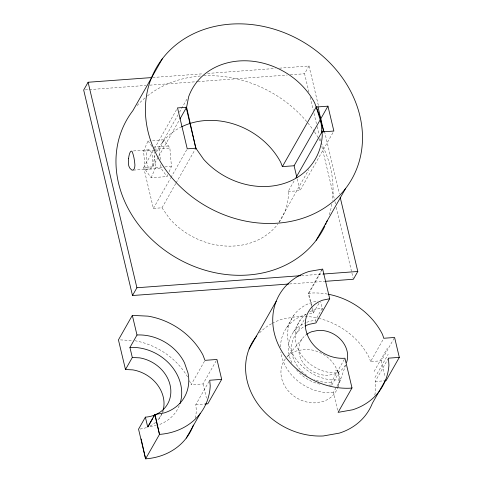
<?xml version="1.0" encoding="UTF-8"?>
<svg xmlns="http://www.w3.org/2000/svg" width="483" height="483" viewBox="0 0 483 483"><rect width="100%" height="100%" fill="white"/><g stroke="black" fill="none" stroke-linecap="round" stroke-linejoin="round"><path stroke-width="0.36" stroke-dasharray="2.42 1.81" d="M175.74 183.564L161.974 207.793L153.395 208.427L143.674 167.51L152.743 166.846L154.85 156.172M337.973 386.955L345.568 365.293M167.909 174.55L167.021 176.579L151.131 177.75L145.154 169.473L143.59 151.07L148.009 140.933L149.452 140.825M160.29 159.468L159.481 149.899L163.9 139.762L150.171 140.776M151.131 177.75L155.55 167.613L154.24 152.151M169.086 171.851L171.441 166.448L169.877 148.04L163.9 139.762M329.05 385.12A36.551 30.997 29.6 0 0 331.827 384.981L331.199 382.433L344.947 358.229M143.674 167.51L154.089 149.175M154.463 148.523L177.533 107.914M162.373 142.407L177.998 114.9M179.483 112.279L187.295 98.526M152.743 166.846L158.327 157.023M158.696 156.365L179.163 120.345M153.395 208.427L170.505 178.299M170.879 177.647L186.873 149.482M176.114 182.906L195.458 148.855M308.933 92.108L304.574 73.76L308.993 65.984L278.939 68.2M158.949 418.779L162.179 413.08M162.542 412.446L163.26 411.184M279.144 222.313A70.856 60.091 29.6 0 0 288.423 194.74L288.11 191.51L294.437 180.376M278.939 222.15L308.703 169.762M288.11 191.51L300.003 190.634L333.856 131.038M216.227 360.747L203.065 383.925L191.075 384.806L204.605 360.988M195.349 418.145A67.282 57.054 29.6 0 0 196.333 410.218L195.802 404.706L208.964 381.534M286.558 327.915L293.622 315.477M311.511 305.914L308.239 293.586L322.137 269.128M322.668 269.085L308.764 293.519L311.529 305.159M293.495 332.014L300.414 319.837M296.616 333.119L304.791 318.732M319.009 303.342L313.111 313.153A44.991 38.151 29.6 0 0 308.776 313.835M315.647 321.66L315.333 320.386L322.252 308.208L320.815 302.086M331.827 384.981L338.746 372.804L338.106 370.256L333.856 370.044M337.593 410.236L333.379 392.492L340.443 380.055L338.746 372.804A36.551 30.997 29.6 0 1 299.502 351.829A36.551 30.997 29.6 0 1 306.204 314.071M394.225 338.112L381.347 360.789L370.588 361.58L383.834 338.257M374.084 371.487L387.336 348.171M374.935 377.567L388.181 354.25M374.79 395.058A67.481 57.229 29.6 0 0 375.689 388.586L375.2 381.492L388.453 358.169M286.89 357.07L302.624 338.233M150.08 426.549L156.401 425.481M308.239 293.586L311.402 293.03A67.481 57.229 29.6 0 1 327.637 294.111M152.713 77.497L203.053 73.784M207.563 73.452L275.183 68.477M85.183 89.916L146.041 85.437M149.802 85.159L197.136 81.669M197.885 81.615L287.294 75.028M290.301 74.811L304.574 73.76M153.22 147.092L168.392 145.975M153.986 149.211L169.877 148.04M133.537 150.938L148.824 149.808M143.59 151.07L153.703 150.322M154.421 150.267L159.481 149.899M155.55 167.613L162.053 167.136M164.938 166.925L171.441 166.448M133.423 170.113L150.316 168.869M145.154 169.473L161.044 168.301L167.021 176.579M301.452 275.636L323.242 274.03M289.522 283.962L324.836 281.36M375.2 381.492L383.9 380.852M195.802 404.706L204.043 404.102M340.443 380.055L330.626 379.873A44.991 38.151 29.6 0 1 288.079 340.654A44.991 38.151 29.6 0 1 318.001 301M333.379 392.492L323.556 392.311A44.991 38.151 29.6 0 1 280.858 352.053M120.424 339.905L132.753 340.539M148.009 140.933L152.495 147.146M161.974 207.793L169.738 218.865A70.856 60.091 29.6 0 0 277.822 224.118M189.529 380.755L191.075 384.806M370.588 361.58L369.193 357.625A67.481 57.229 29.6 0 0 319.341 318.502M311.698 306.639L313.431 313.159L312.223 308.069M322.729 310.122L322.252 308.208A36.551 30.997 29.6 0 0 309.754 311.843M381.347 360.789L385.229 377.138M308.993 65.984L318.406 105.614M324.51 131.304L339.326 193.689M310.152 97.246L313.292 110.456M313.992 113.39L316.431 123.666M317.126 126.6L319.046 134.672M319.915 138.343L320.615 141.278M321.835 146.415L334.737 200.729M334.906 201.459L335.607 204.4M336.301 207.334L353.212 278.522M297.22 178.927L300.003 190.634M203.065 383.925L206.44 398.137M160.73 164.625L161.044 168.301M280.538 346.848A44.991 38.151 29.6 0 1 305.962 314.53M331.199 382.433A33.744 28.612 29.6 0 1 314.355 379.602M306.645 375.345A33.744 28.612 29.6 0 1 304.447 326.393M259.498 332.896A67.481 57.229 29.6 0 1 271.651 323.646M272.309 323.29A67.481 57.229 29.6 0 1 282.042 319.203L298.15 316.347A67.481 57.229 29.6 0 1 318.635 318.327M285.459 358.778A30.115 25.539 29.6 0 0 286.208 388.272A30.115 25.539 29.6 0 0 316.323 402.786L323.453 401.343A30.115 25.539 29.6 0 0 337.291 370.594A30.115 25.539 29.6 0 0 303.668 349.499L296.538 350.948A30.115 25.539 29.6 0 0 286.908 357.082M345.393 365.063A25.303 21.463 29.6 0 1 334.55 373.999L328.561 375.213A25.303 21.463 29.6 0 1 301.591 360.312A25.303 21.463 29.6 0 1 306.717 334.308M319.843 384.136A36.551 30.997 29.6 0 1 296.586 369.863M291.883 362.679A36.551 30.997 29.6 0 1 305.407 322.801M306.735 322.282A36.551 30.997 29.6 0 1 315.333 320.386M137.118 105.56A112.473 95.38 29.6 0 1 146.892 96.352M147.478 95.888A112.473 95.38 29.6 0 1 200.874 75.97M203.784 75.795A112.473 95.38 29.6 0 1 314.204 131.43M314.626 132.052A112.473 95.38 29.6 0 1 318.587 138.361M318.955 138.995A112.473 95.38 29.6 0 1 320.73 142.195M321.08 142.853A112.473 95.38 29.6 0 1 332.395 200.433M331.845 204.146A112.473 95.38 29.6 0 1 328.802 216.414M156.552 152.018A70.856 60.091 29.6 0 1 180.799 127.222M161.672 414.293A33.744 28.612 29.6 0 1 157.633 420.343M155.665 422.287A33.744 28.612 29.6 0 1 149.851 426.169M146.536 427.552A33.744 28.612 29.6 0 1 138.549 429.176M162.952 410.93A33.744 28.612 29.6 0 1 162.529 412.222M179.265 405.678A44.991 38.151 29.6 0 1 157.108 425.36M134.902 340.732A67.282 57.054 29.6 0 1 187.597 376.879M146.838 152.857A9.557 3.139 85.8 0 0 149.482 168.639A9.557 3.139 85.8 0 0 152.393 156.522A9.557 3.139 85.8 0 0 146.838 152.857"/><path stroke-width="0.72" d="M163.145 410.266A33.744 28.612 29.6 0 0 132.837 369.875L125.483 369.519L118.438 339.875L132.33 315.387L148.1 316.154A67.282 57.054 29.6 0 1 202.908 354.945L204.967 360.342L216.958 359.461L221.685 379.366L207.793 403.824L204.792 404.048M329.708 298.736L322.777 300.142A33.744 28.612 29.6 0 0 307.266 334.592A33.744 28.612 29.6 0 0 344.947 358.229L351.992 387.903L350.41 388.187A67.481 57.229 29.6 0 1 276.131 339.314A67.481 57.229 29.6 0 1 309.18 271.422L322.668 269.085L329.708 298.736L315.96 322.934L309.029 324.347A33.744 28.612 29.6 0 0 305.075 326.055M151.964 77.552L88.099 82.255L83.68 90.025L132.493 295.524L288.774 284.016M162.324 58.817L132.885 110.637A112.473 95.38 29.6 0 0 174.532 256.745A112.473 95.38 29.6 0 0 324.866 226.159M179.905 119.035L186.601 107.25L188.702 96.576A70.856 60.091 29.6 0 1 247.9 60.864A70.856 60.091 29.6 0 1 314.572 102.692L320.7 118.752L323.864 131.605L322.131 131.901L321.853 130.718M132.493 295.524L136.906 287.753L88.099 82.255M125.483 369.519L132.312 357.498L129.927 347.464L136.997 335.027L132.33 315.387M316.057 107.039L327.945 106.163L294.093 165.76L282.368 166.623L316.226 107.027L323.912 131.774M132.312 357.498L139.665 357.855A33.744 28.612 29.6 0 1 170.722 388.875A33.744 28.612 29.6 0 1 145.377 417.155L138.549 429.176L145.594 458.85A67.282 57.054 29.6 0 0 193.411 425.046M136.997 335.027L137.305 334.973A44.991 38.151 29.6 0 1 184.482 362.793L188.02 373.057A44.991 38.151 29.6 0 1 164.172 412.923L154.771 414.517L147.707 426.954L145.377 417.155M147.973 426.906L152.803 418.399M153.552 417.089L154.663 415.126M295.922 177.756L321.968 131.913L333.856 131.038L327.945 106.163M186.269 438.111L200.161 413.653M249.083 348.986L276.228 301.211M316.142 240.341L345.58 188.515A112.473 95.38 29.6 0 0 258.544 25.521A112.473 95.38 29.6 0 0 157.736 156.957A112.473 95.38 29.6 0 0 345.58 188.515M340.195 197.36L357.8 271.482L353.387 279.259L325.59 281.305M351.992 387.903L338.1 412.367L352.632 409.789A67.481 57.229 29.6 0 0 388.942 365.263L388.453 358.169L399.32 357.372L394.593 337.466L383.834 338.257L382.439 334.302A67.481 57.229 29.6 0 0 328.368 294.25M385.585 380.006L372.339 403.323A67.481 57.229 29.6 0 1 339.38 433.112L323.272 435.968A67.481 57.229 29.6 0 1 256.473 401.965A67.481 57.229 29.6 0 1 256.642 336.102M399.32 357.372L386.074 380.689L384.625 380.797M129.927 347.464L130.241 347.41A44.991 38.151 29.6 0 1 180.002 403.673M196.321 148.16L187.247 148.83L177.533 107.914L186.601 107.25L195.832 148.196L203.597 159.269A70.856 60.091 29.6 0 0 277.429 185.182A70.856 60.091 29.6 0 0 322.276 135.143L320.7 118.752L318.007 106.894M136.906 287.753L300.704 275.69M323.242 274.03L357.8 271.482M221.685 379.366L209.694 380.248L210.226 385.76A67.282 57.054 29.6 0 1 159.493 434.392L145.594 458.85L141.145 438.932M282.368 166.623L280.714 162.288A70.856 60.091 29.6 0 0 181.469 126.884M294.093 165.76L296.87 177.466M186.112 107.286L195.832 148.196M154.771 414.517L159.493 434.392L155.037 414.468M306.717 334.308A25.303 21.463 29.6 0 1 311.933 331.652L317.923 330.432A25.303 21.463 29.6 0 1 346.546 362.498M327.287 220.604A112.473 95.38 29.6 0 1 326.725 222.005M326.134 223.4A112.473 95.38 29.6 0 1 325.512 224.782M128.587 158.533C128.158 162.517 127.832 167.45 131.69 169.95A9.503 3.61 78.5 0 0 134.926 165.101C134.552 160.459 133.863 155.574 132.016 151.342A9.503 2.578 -87.2 0 0 128.925 156.184L128.587 158.533"/></g></svg>
